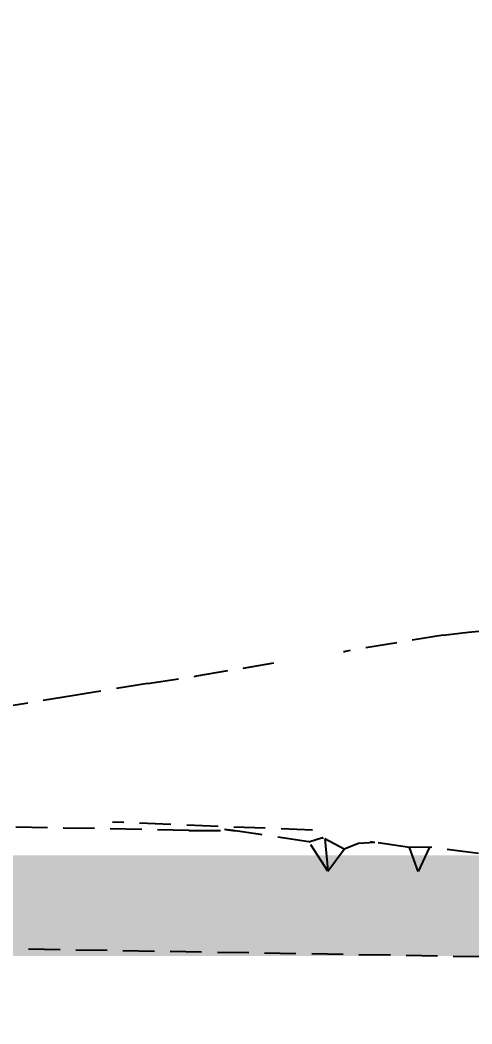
# Model space of a CAD drawing. Header units: millimetres. Extents: x 0 to 460473, y -68369 to 85219.
# Drawn here: x 230389.4 to 230479.2, y -39455.7 to -39256.4 of the extents above; entities that cross this region are included whole.
import ezdxf

# ---------------------------------------------------------------- set-up
doc = ezdxf.new("R2010")
doc.units = ezdxf.units.MM
doc.header["$LTSCALE"] = 50
doc.linetypes.add('HIDDEN2', pattern=[0.1875, 0.125, -0.0625])
for name, color, linetype in [('DIM', 7, 'Continuous'), ('fur', 6, 'Continuous'), ('hid', 8, 'HIDDEN2')]:
    doc.layers.add(name, color=color, linetype=linetype)
doc.styles.add('맑은 고딕', font='malgun.ttf')
doc.dimstyles.new('DH IN40', dxfattribs={"dimscale": 40, "dimtxt": 2.5, "dimasz": 1, "dimexe": 1.5, "dimexo": 1.5, "dimtad": 1, "dimdec": 7, "dimlunit": 6, "dimtxsty": '맑은 고딕', "dimblk": 'ARCHTICK', "dimcen": 2.5, "dimclrd": 256, "dimclre": 256, "dimclrt": 256, "dimadec": 0, "dimazin": 0, "dimtfac": 1, "dimtdec": 7, "dimtix": 1, "dimtmove": 0, "dimatfit": 3, "dimldrblk": 'ARCHTICK', "dimfxl": 1, "dimtfillclr": 1, "dimlwd": -1, "dimlwe": -1, "dimarcsym": 0})

# ---------------------------------------------------------------- blocks, each defined once
blk = doc.blocks.new('_ArchTick')
at = {"color": 0, "linetype": 'ByBlock', "const_width": 0.15}
blk.add_lwpolyline([(-0.5, -0.5), (0.5, 0.5)], dxfattribs=at)
blk = doc.blocks.new('*D452')
at = {"layer": 'Defpoints', "color": 0, "transparency": 16777216}
for p in [(233274, -39538.26), (230234, -39588.26), (233274, -39588.26)]:
    blk.add_point(p, dxfattribs=at)
at = {"layer": 'DIM', "transparency": 16777216}
for p, q in [((230234, -39528.26), (230234, -39478.26)), ((233274, -39528.26), (233274, -39478.26)), ((230234, -39538.26), (233274, -39538.26))]:
    blk.add_line(p, q, dxfattribs=at)
at = {"layer": 'DIM', "transparency": 16777216, "xscale": 40, "yscale": 40, "zscale": 40, "rotation": 180}
blk.add_blockref('_ArchTick', (230234, -39538.26), dxfattribs=at)
at = {"layer": 'DIM', "transparency": 16777216, "xscale": 40, "yscale": 40, "zscale": 40}
blk.add_blockref('_ArchTick', (233274, -39538.26), dxfattribs=at)
at = {"layer": 'DIM', "transparency": 16777216, "insert": (231754, -39453.21), "char_height": 100, "attachment_point": 5, "style": '맑은 고딕'}
blk.add_mtext('3,040', dxfattribs=at)

msp = doc.modelspace()

# ---------------------------------------------------------------- linework, layer by layer
at = {"layer": 'fur', "color": 40, "lineweight": 50, "true_color": 0xf8d731, "const_width": 20}
msp.add_lwpolyline([(231454.62857818, -37422.47504293), (231454.62857818, -39432.25663589), (230244.58358802, -39432.25663589), (230244.58358802, -37422.47504293)], close=True, dxfattribs=at)
at = {"layer": 'hid'}
for p, q in [((230473.46316057, -39378.56519661), (230453.97121447, -39381.78451562)), ((230473.46316057, -39378.56519661), (230478.4148827, -39377.9966164)), ((230478.4148827, -39377.9966164), (230483.39238859, -39377.51202342)), ((230453.66722289, -39381.82964045), (230453.70442572, -39381.82472447)), ((230453.70442572, -39381.82472447), (230453.97121447, -39381.78451562)), ((230424.47918868, -39386.6589659), (230439.80646882, -39384.05229696)), ((230414.70214027, -39388.17440213), (230424.47918868, -39386.6589659)), ((230414.70214027, -39388.17440213), (230402.5242382, -39390.14384681)), ((230400.15454946, -39390.52137859), (230390.53003071, -39392.11313655)), ((230402.5242382, -39390.14384681), (230400.15454946, -39390.52137859)), ((230390.53003071, -39392.11313655), (230380.97061527, -39393.61224193)), ((230422.93040674, -39417.31697079), (230364.71866987, -39416.25580724)), ((230447.46576738, -39417.29397429), (230407.72224927, -39415.66688836)), ((230422.93040674, -39417.31697079), (230431.65454038, -39417.37631432)), ((230431.65454038, -39417.37631432), (230429.98686544, -39417.14512964)), ((230430.26500365, -39417.13835633), (230432.0926804, -39417.37929465)), ((230431.65454038, -39417.37631432), (230432.0926804, -39417.37929465)), ((230437.12388703, -39418.13451314), (230431.65454038, -39417.37631432)), ((230446.74584326, -39419.60295652), (230437.12388703, -39418.13451314)), ((230446.74584326, -39419.60295652), (230449.48749361, -39418.7617511)), ((230450.55380104, -39425.4370694), (230446.74584326, -39419.60295652)), ((230449.53895772, -39419.08392772), (230449.48749361, -39418.7617511)), ((230449.48749361, -39418.7617511), (230449.51823688, -39418.76491329)), ((230453.78775991, -39421.04007133), (230449.89529166, -39419.01771218)), ((230449.89529166, -39419.01771218), (230450.55380104, -39425.4370694)), ((230456.61603416, -39419.90624374), (230453.78775991, -39421.04007133)), ((230459.85895881, -39419.70255587), (230456.61603416, -39419.90624374)), ((230459.85895881, -39419.70255587), (230458.9917058, -39419.57229452)), ((230466.72244623, -39420.73345129), (230459.85895881, -39419.70255587)), ((230450.55380104, -39425.4370694), (230453.78775991, -39421.04007133)), ((230470.74920926, -39420.65612971), (230466.72244623, -39420.73345129)), ((230468.46133711, -39425.51272457), (230466.72244623, -39420.73345129)), ((230470.74920926, -39420.65612971), (230468.46133711, -39425.51272457)), ((230480.46206247, -39421.88460958), (230470.74920926, -39420.65612971)), ((230500.43863341, -39442.75555014), (230368.13888199, -39440.53255483))]:
    msp.add_line(p, q, dxfattribs=at)

# ---------------------------------------------------------------- dimensions: what is measured, and where the dimension line sits
at = {"layer": 'DIM'}
dim = msp.add_linear_dim(base=(233273.9986514582, -39538.2628063407), p1=(230233.9986514582, -39588.2628063407), p2=(233273.9986514582, -39588.2628063407), dimstyle='DH IN40', dxfattribs=at)
dim.commit()
dim.dimension.update_dxf_attribs({"geometry": '*D452', "text_midpoint": (231753.9986514582, -39453.2084585147)})

doc.saveas('drawing.dxf')
